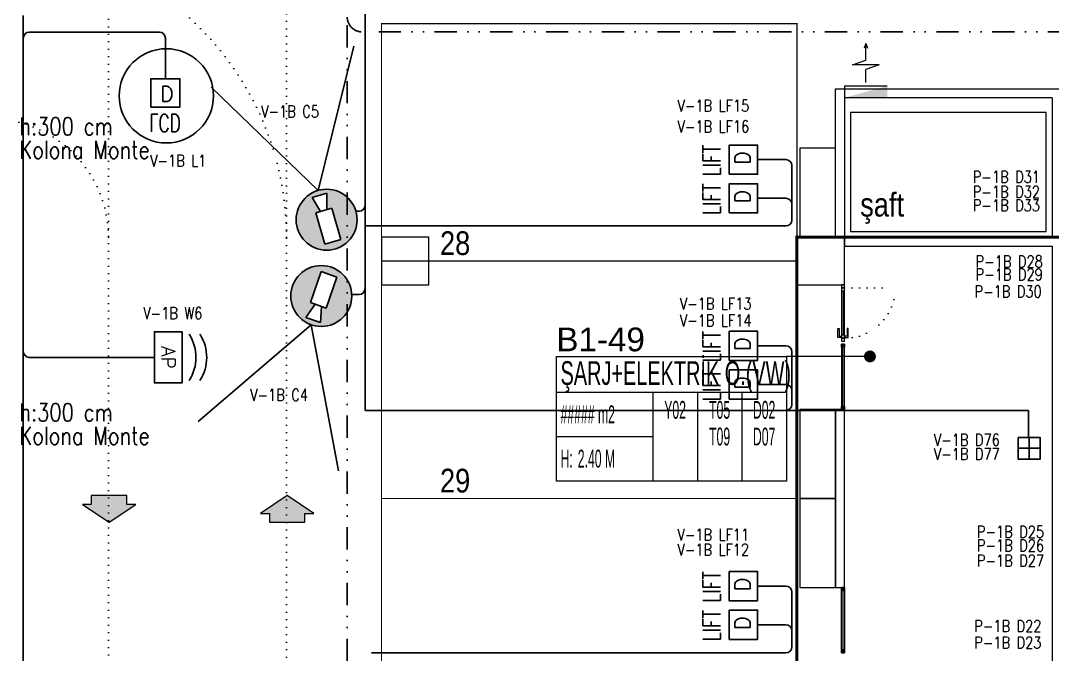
# Model space of a CAD drawing. Header units: metres. Extents: x -13621 to 152406, y -16073 to 22221.
# Drawn here: x 58352 to 60090, y 3377 to 4445 of the extents above; entities that cross this region are included whole.
import ezdxf
from ezdxf.enums import TextEntityAlignment as Align

# ---------------------------------------------------------------- set-up
doc = ezdxf.new("R2010")
doc.units = ezdxf.units.M
doc.header["$LTSCALE"] = 100
doc.header["$MEASUREMENT"] = 0
for name, pattern in [('DIVIDE2', [0.625, 0.25, -0.125, 0, -0.125, 0, -0.125]), ('DOT2', [0.125, 0, -0.125]), ('HIDDEN', [0.375, 0.25, -0.125])]:
    doc.linetypes.add(name, pattern=pattern)
doc.layers.get('0').update_dxf_attribs({"color": 9, "lineweight": 9})
for name, color, linetype, lineweight in [('00', 9, 'Continuous', 9), ('01', 9, 'Continuous', 9), ('05', 9, 'Continuous', 9), ('06B', 9, 'Continuous', 9), ('06D', 9, 'Continuous', 9), ('10', 9, 'Continuous', 9), ('15', 9, 'Continuous', 9), ('20', 9, 'DOT2', 9), ('21', 9, 'Continuous', 9), ('21_mahal200', 9, 'Continuous', 9), ('32-ekipman', 9, 'Continuous', 9), ('Data  Tavan', 170, 'Continuous', 30), ('E-ACCESS POINT (KABLOSUZ ERİŞİM İÇİN)', 7, 'Continuous', 30), ('E-DAHİLİ KAMERA', 7, 'Continuous', 30), ('E-DATA LCD EKRAN', 7, 'Continuous', 30), ('E-DATA LIFT PRIZI', 7, 'Continuous', 30), ('E-DATA PRİZİ (RJ45)', 7, 'Continuous', 30), ('E-DUVARA MONTE PRİZ KUTUSU', 7, 'Continuous', 30), ('E-KABLO', 7, 'Continuous', 30), ('E-YAZI', 7, 'Continuous', 30)]:
    doc.layers.add(name, color=color, linetype=linetype, lineweight=lineweight)
doc.styles.add('Arial', font='arial.ttf', dxfattribs={"height": 2.5})
doc.styles.add('E-YAZI', font='txttw.shx')
doc.styles.add('MuuM_TEXT-STANDART', font='ARIALN.TTF')
doc.dimstyles.new('MuuM_DIM200', dxfattribs={"dimscale": 20, "dimtxt": 2, "dimasz": 1, "dimexe": 1, "dimexo": 1, "dimgap": 1, "dimtad": 1, "dimdec": 1, "dimrnd": 0.5, "dimdsep": 46, "dimtxsty": 'MuuM_TEXT-STANDART', "dimblk": 'ARCHTICK', "dimcen": 0, "dimdle": 0.15, "dimclrd": 256, "dimclre": 256, "dimclrt": 256, "dimadec": 0, "dimazin": 0, "dimtfac": 5, "dimtdec": 1, "dimtix": 1, "dimtmove": 2, "dimatfit": 3, "dimldrblk": 'DOT', "dimfxl": 3, "dimfxlon": 1, "dimtolj": 1, "dimlwd": -1, "dimlwe": -1, "dimarcsym": 0})

# ---------------------------------------------------------------- blocks, each defined once
blk = doc.blocks.new('E-DATA LCD EKRAN')
at = {"layer": 'E-DATA PRİZİ (RJ45)', "color": 1}
blk.add_line((0, 0), (0, 42), dxfattribs=at)
blk.add_lwpolyline([(-24.6, 89.6), (24.6, 89.6), (24.6, 42), (-24.6, 42)], close=True, dxfattribs=at)
blk.add_circle((1.6, 70.7), 79.4, dxfattribs=at)
at = {"layer": 'E-DATA PRİZİ (RJ45)', "color": 1, "style": 'E-YAZI'}
blk.add_text('D', height=25.6, dxfattribs=at).set_placement((-8.8, 54.6))
at = {"layer": 'E-YAZI', "color": 1, "style": 'E-YAZI', "width": 0.7}
blk.add_text('LCD', height=30, dxfattribs=at).set_placement((-27, 101.6))
blk = doc.blocks.new('*U215')
at = {"layer": 'E-ACCESS POINT (KABLOSUZ ERİŞİM İÇİN)', "color": 4}
blk.add_lwpolyline([(-2.395, 3.237), (2.395, 3.237), (2.395, 0.647), (-2.395, 0.647)], close=True, dxfattribs=at)
at = {"layer": 'E-ACCESS POINT (KABLOSUZ ERİŞİM İÇİN)', "color": 3}
for centre in [(0, 1.555), (0, 0.549)]:
    blk.add_arc(centre, 3.988, 57.1828, 122.8172, dxfattribs=at)
at = {"layer": 'E-ACCESS POINT (KABLOSUZ ERİŞİM İÇİN)', "color": 3, "style": 'E-YAZI'}
blk.add_text('AP', height=1.28, dxfattribs=at).set_placement((-1.054, 1.311))
blk = doc.blocks.new('E-DATA LIFT PRIZI')
at = {"layer": 'E-DATA LIFT PRIZI', "color": 2}
blk.add_line((0, 0), (0, 42), dxfattribs=at)
blk.add_lwpolyline([(-24.6, 89.6), (24.6, 89.6), (24.6, 42), (-24.6, 42)], close=True, dxfattribs=at)
at = {"layer": 'E-DATA LIFT PRIZI', "color": 2, "style": 'E-YAZI', "width": 0.7}
blk.add_text('LIFT', height=30, dxfattribs=at).set_placement((-28, 104.2))
at = {"layer": 'E-DATA LIFT PRIZI', "color": 2, "style": 'E-YAZI'}
blk.add_text('D', height=25.6, dxfattribs=at).set_placement((-8.8, 54.6))
blk = doc.blocks.new('E-VARIFOCAL DOME KAMERA')
at = {"layer": 'E-DAHİLİ KAMERA'}
h = blk.add_hatch(color=6, dxfattribs=at)
h.dxf.hatch_style = 1
h.paths.add_polyline_path([(0, 0, 1), (25.66, 0, 1)])
h.paths.add_polyline_path([(16.93, 3.57), (16.93, 1.47), (23.48, 3.34), (23.48, -3.21), (16.93, -1.34), (16.93, -3.45), (3.15, -3.45), (3.15, 3.57)], flags=16)
at = {"layer": 'E-DAHİLİ KAMERA', "color": 6}
for p, q in [((25.66, 0), (79.91, 31.32)), ((3.15, 3.57), (3.15, -3.45)), ((16.93, 3.57), (3.15, 3.57)), ((16.93, -3.45), (16.93, 3.57)), ((16.93, 1.47), (23.48, 3.34)), ((23.48, 3.34), (23.48, -3.21)), ((25.66, 0), (79.91, -31.32)), ((3.15, -3.45), (16.93, -3.45)), ((16.93, -1.34), (23.48, -3.21))]:
    blk.add_line(p, q, dxfattribs=at)
blk.add_circle((12.83, 0), 12.83, dxfattribs=at)
blk = doc.blocks.new('10_DUVARA MONTE PRİZ KUTUSU')
at = {"layer": 'E-DUVARA MONTE PRİZ KUTUSU', "color": 4}
for p, q in [((0, 24.5), (0, -24.5)), ((24.5, 0), (-24.5, 0))]:
    blk.add_line(p, q, dxfattribs=at)
blk.add_lwpolyline([(-24.5, -24.5), (24.5, -24.5), (24.5, 24.5), (-24.5, 24.5)], close=True, dxfattribs=at)
blk = doc.blocks.new('p-kolon_80x80')
blk.add_lwpolyline([(-40, -40), (40, -40), (40, 40), (-40, 40)], close=True)
blk = doc.blocks.new('1.bod.mimari.elk')
at = {"layer": '01'}
for p in [(3000, -4590), (3700, -4590)]:
    blk.add_blockref('p-kolon_80x80', p, dxfattribs=at)
blk = doc.blocks.new('p-işyeri')
at = {"color": 0, "const_width": 2}
blk.add_lwpolyline([(200, 0), (200, 700), (-200, 700), (-200, 0)], close=True, dxfattribs=at)
blk = doc.blocks.new('prf-10x10')
blk.add_lwpolyline([(-5, -5), (5, -5), (5, 5), (-5, 5)], close=True)
at = {"color": 255}
blk.add_solid([(-5, -5), (5, -5), (-5, 5), (5, 5)], dxfattribs=at)
at = {"layer": '10'}
blk.add_point((0, 0), dxfattribs=at)
blk = doc.blocks.new('*U394')
at = {"layer": '06D'}
blk.add_lwpolyline([(-2.5, 110), (2.5, 110), (2.5, 0), (-2.5, 0)], close=True, dxfattribs=at)
at = {"layer": '15'}
blk.add_lwpolyline([(0, 105), (0, 5)], dxfattribs=at)
at = {"layer": '10', "xscale": 0.5, "yscale": 0.5, "rotation": 90}
for p in [(0, 107.5), (0, 2.5)]:
    blk.add_blockref('prf-10x10', p, dxfattribs=at)
blk = doc.blocks.new('p-al-01')
at = {"layer": '06B'}
for points in [[(27, 4.3), (27, 10.6), (42, 10.6), (42, 8.7), (29.3, 8.7), (29.3, 8.7), (29.3, 4.3), (27, 4.3)], [(27, -0.7), (27, -6.9), (42, -6.9), (42, -5), (29.3, -5), (29.3, -5), (29.3, -0.7), (27, -0.7)]]:
    blk.add_lwpolyline(points, dxfattribs=at)
at = {"layer": '06D'}
for p, q in [((115.7, 4.3), (28.8, 4.3)), ((28.8, -0.7), (115.7, -0.7))]:
    blk.add_line(p, q, dxfattribs=at)
at = {"layer": '10'}
for points in [[(25.7, -0.7), (25.7, 4.3), (20.7, 4.3), (20.7, -0.7)], [(30.7, -0.7), (30.7, 4.3), (25.7, 4.3), (25.7, -0.7)], [(110.7, -0.7), (110.7, 4.3), (105.7, 4.3), (105.7, -0.7)], [(115.7, -0.7), (115.7, 4.3), (110.7, 4.3), (110.7, -0.7)]]:
    blk.add_lwpolyline(points, close=True, dxfattribs=at)
at = {"layer": '15'}
blk.add_lwpolyline([(105.7, 1.8), (30.7, 1.8)], dxfattribs=at)
at = {"layer": '20'}
blk.add_lwpolyline([(110.7, -0.7), (110.7, -85.7)], dxfattribs=at)
blk.add_arc((110.7, -0.7), 85, 180, 270, dxfattribs=at)
blk = doc.blocks.new('YD-72-20')
at = {"linetype": 'Continuous'}
for p, q in [((0, 0.714), (-0.028, 0.634)), ((0, 0.714), (0.028, 0.634)), ((0, 0.434), (0, 0.714)), ((-0.225, 0.355), (0.225, 0.355)), ((-0.225, 0.355), (0, 0.276)), ((0.225, 0.355), (0, 0.434)), ((0, 0.058), (0, 0.276)), ((0.36, 0), (-0.36, 0)), ((0.36, 0), (0.36, -0.2))]:
    blk.add_line(p, q, dxfattribs=at)
blk.add_solid([(0.36, -0.2), (-0.36, 0), (-0.36, -0.2)])
blk = doc.blocks.new('b1 yan.dol')
at = {"xscale": -100, "yscale": 100, "zscale": 100}
blk.add_blockref('YD-72-20', (59776, -15176.4), dxfattribs=at)
blk = doc.blocks.new('0_arrow1')
blk.add_hatch(color=254).paths.add_polyline_path([(0, 0), (-22.5, -15), (-15, -15), (-15, -22.5), (15, -22.5), (15, -15), (22.5, -15)])
at = {"linetype": 'ByBlock', "lineweight": -2}
blk.add_lwpolyline([(15, -22.5), (-15, -22.5), (-15, -15), (-22.5, -15), (0, 0), (22.5, -15), (15, -15)], close=True, dxfattribs=at)
blk.add_point((0, 0))
blk = doc.blocks.new('p-birim')
blk.add_lwpolyline([(0, 0), (1, 0), (1, 1), (0, 1)], close=True)
blk = doc.blocks.new('0_roomno2')
blk.add_lwpolyline([(19.375, -10.5), (0, -10.5), (0, 0), (19.375, 0)], close=True)
for points in [[(0, -3), (19.375, -3)], [(8.125, -3), (8.125, -10.5)], [(11.875, -3), (11.875, -10.5)], [(15.625, -3), (15.625, -10.5)], [(0, -6.75), (8.125, -6.75)]]:
    blk.add_lwpolyline(points)
at = {"style": 'MuuM_TEXT-STANDART', "width": 0.6}
blk.add_text('H:', height=1.5, dxfattribs=at).set_placement((0.35, -8.608), align=Align.MIDDLE_LEFT)
at = {"style": 'Arial'}
blk.add_attdef('ODANO', (0, 1.17), '', height=2, dxfattribs=at)
blk.add_attdef('MEKANADI', text='', height=2, dxfattribs=at).set_placement((0.35, -3), align=Align.BOTTOM_LEFT)
at = {"style": 'MuuM_TEXT-STANDART', "width": 0.6}
for tag, p in [('M2', (0.35, -4.875)), ('TEMIZTAVANYUKSEKLIGI', (1.8, -8.608))]:
    blk.add_attdef(tag, text='', height=1.5, dxfattribs=at).set_placement(p, align=Align.MIDDLE_LEFT)
for tag, p in [('YER01', (10, -4.5)), ('TAVAN01', (13.75, -4.5)), ('DUVAR01', (17.5, -4.5)), ('YER02', (10, -6.75)), ('TAVAN02', (13.75, -6.75)), ('DUVAR02', (17.5, -6.75)), ('YER03', (10, -9)), ('TAVAN03', (13.75, -9)), ('DUVAR03', (17.5, -9))]:
    blk.add_attdef(tag, text='', height=1.5, dxfattribs=at).set_placement(p, align=Align.MIDDLE_CENTER)
blk = doc.blocks.new('_ArchTick')
at = {"color": 0, "linetype": 'ByBlock', "const_width": 0.15}
blk.add_lwpolyline([(-0.5, -0.5), (0.5, 0.5)], dxfattribs=at)
blk = doc.blocks.new('_Dot')
at = {"color": 0, "linetype": 'ByBlock', "lineweight": -2}
blk.add_line((-0.5, 0), (-1, 0), dxfattribs=at)
at = {"color": 0, "linetype": 'ByBlock', "const_width": 0.5}
blk.add_lwpolyline([(-0.25, 0, 1), (0.25, 0, 1)], format="xyb", close=True, dxfattribs=at)
blk = doc.blocks.new('1.bod.mimari1.elk')
at = {"layer": '00'}
for points in [[(3725, -4550), (3725, -4300), (4440, -4300)], [(4090, -4315), (4090, -4550), (3740, -4550), (3740, -4565), (4090, -4565), (4090, -4970), (4090, -4970), (4090, -4970), (4090, -4985), (4090, -4985), (4090, -4985), (4090, -5350)], [(4090, -4315), (3740, -4315), (3740, -4550)]]:
    blk.add_lwpolyline(points, dxfattribs=at)
blk.add_lwpolyline([(3725, -5140), (3740, -5140), (3740, -4840), (3725, -4840)], close=True, dxfattribs=at)
at = {"layer": '06D', "linetype": 'DOT2'}
for points in [[(2500, -1650), (2500, -7740, 0.4142136), (3100, -8340), (12425, -8340)], [(2800, -1678.64), (2800, -7740, 0.4142136), (3100, -8040), (11395.6, -8040)]]:
    blk.add_lwpolyline(points, format="xyb", dxfattribs=at)
at = {"layer": '06D'}
blk.add_lwpolyline([(3750, -4540), (4080, -4540), (4080, -4340), (3750, -4340)], close=True, dxfattribs=at)
at = {"layer": '06D', "linetype": 'DOT2'}
for radius in [500, 200]:
    blk.add_arc((2300, -4550), radius, 0, 90, dxfattribs=at)
at = {"layer": '20', "ltscale": 2, "const_width": 5}
blk.add_lwpolyline([(4440, -7830), (3660, -7830), (3660, -4550), (4440, -4550)], close=True, dxfattribs=at)
at = {"rotation": 90.00000000000001}
blk.add_blockref('p-al-01', (3739.6, -4745.67), dxfattribs=at)
at = {"xscale": -1, "rotation": 180}
blk.add_blockref('*U394', (3737.5, -4730), dxfattribs=at)
blk.add_blockref('*U394', (3737.5, -5250))
at = {"layer": '05', "xscale": 60.00000000000003, "yscale": 150}
for p in [(3665, -4550), (3665, -4990), (3665, -5140)]:
    blk.add_blockref('p-birim', p, dxfattribs=at)
at = {"layer": '06D', "color": 89, "linetype": 'HIDDEN', "true_color": 0x2e4d23, "rotation": 90}
for p in [(3660, -4390), (3660, -4790), (3660, -5190)]:
    blk.add_blockref('p-işyeri', p, dxfattribs=at)
at = {"layer": '06D', "xscale": -2, "yscale": 2, "zscale": 2, "rotation": 180}
blk.add_blockref('0_arrow1', (2501.16, -5030), dxfattribs=at)
at = {"layer": '06D', "xscale": -2, "yscale": 2, "zscale": 2}
blk.add_blockref('0_arrow1', (2801.16, -4985), dxfattribs=at)
at = {"layer": '21_mahal200'}
ref = blk.add_blockref('0_roomno2', (3254.7, -4750.67), dxfattribs=dict(at, xscale=20, yscale=20, zscale=20))
ref.add_attrib('ODANO', 'B1-49', (3254.7, -4742.03), dxfattribs={"layer": '0', "height": 40, "style": 'Arial'})
ref.add_attrib('MEKANADI', 'ŞARJ+ELEKTRİK O.(VW)', dxfattribs={"layer": '0', "height": 40, "style": 'Arial', "width": 0.6}).set_placement((3261.7, -4810.67), align=Align.BOTTOM_LEFT)
ref.add_attrib('M2', '##### m2', dxfattribs={"layer": '0', "height": 30, "style": 'MuuM_TEXT-STANDART', "width": 0.6}).set_placement((3261.7, -4848.17), align=Align.MIDDLE_LEFT)
ref.add_attrib('TEMIZTAVANYUKSEKLIGI', '2.40 M', dxfattribs={"layer": '0', "height": 30, "style": 'MuuM_TEXT-STANDART', "width": 0.6}).set_placement((3290.7, -4922.83), align=Align.MIDDLE_LEFT)
ref.add_attrib('YER01', 'Y02', dxfattribs={"layer": '0', "height": 30, "style": 'MuuM_TEXT-STANDART', "width": 0.6}).set_placement((3454.7, -4840.67), align=Align.MIDDLE_CENTER)
ref.add_attrib('TAVAN01', 'T05', dxfattribs={"layer": '0', "height": 30, "style": 'MuuM_TEXT-STANDART', "width": 0.6}).set_placement((3529.7, -4840.67), align=Align.MIDDLE_CENTER)
ref.add_attrib('DUVAR01', 'D02', dxfattribs={"layer": '0', "height": 30, "style": 'MuuM_TEXT-STANDART', "width": 0.6}).set_placement((3604.7, -4840.67), align=Align.MIDDLE_CENTER)
ref.add_attrib('TAVAN02', 'T09', dxfattribs={"layer": '0', "height": 30, "style": 'MuuM_TEXT-STANDART', "width": 0.6}).set_placement((3529.7, -4885.67), align=Align.MIDDLE_CENTER)
ref.add_attrib('DUVAR02', 'D07', dxfattribs={"layer": '0', "height": 30, "style": 'MuuM_TEXT-STANDART', "width": 0.6}).set_placement((3604.7, -4885.67), align=Align.MIDDLE_CENTER)
at = {"layer": '32-ekipman'}
blk.add_blockref('b1 yan.dol', (-56000, 10881.42), dxfattribs=at)
at = {"layer": '21', "style": 'MuuM_TEXT-STANDART'}
blk.add_text('şaft ', height=40, dxfattribs=at).set_placement((3766.55, -4515))
for s, p in [('28', (3058.62, -4591.88)), ('29', (3058.62, -4991.88))]:
    blk.add_text(s, height=40, dxfattribs=at).set_placement(p, align=Align.BOTTOM_LEFT)
at = {"layer": '21_mahal200'}
blk.add_leader([(3782.97, -4750.67), (3642.2, -4750.67)], dimstyle='MuuM_DIM200', override={"dimasz": 1, "dimfxl": 10}, dxfattribs=at)

msp = doc.modelspace()

# ---------------------------------------------------------------- linework, layer by layer
at = {"layer": 'Data  Tavan'}
for p, q in [((58932.4, 4483.8), (58932.4, 3788.5)), ((58356.6, 4404), (58356.6, 4453.5)), ((58356.6, 4006.6), (58356.6, 4415.6)), ((58586, 4425.6), (58366.6, 4425.6)), ((58596, 4389), (58596, 4415.6)), ((59635.6, 4210.8), (59641.4, 4210.8)), ((59651.4, 4200.8), (59651.4, 4109.1)), ((59635.6, 4145.7), (59641.4, 4145.7)), ((58917, 4123.8), (58922.4, 4123.8)), ((58356.6, 4107), (58356.6, 3145.2)), ((59641.4, 4099.1), (58932.4, 4099.1)), ((58909.9, 3983.5), (58909.9, 3983.5)), ((58909.9, 3983.5), (58922.4, 3983.5)), ((59635.6, 3897.2), (59641.4, 3897.2)), ((58577.5, 3877.7), (58366.6, 3877.7)), ((59651.4, 3887.2), (59651.4, 3798.5)), ((59635.6, 3832), (59641.4, 3832)), ((59641.4, 3788.5), (58932.4, 3788.5)), ((59641.4, 3788.5), (60050.2, 3788.5)), ((60050.2, 3788.5), (60050.2, 3743)), ((59635.6, 3492.4), (59641.4, 3492.4)), ((59651.4, 3482.4), (59651.4, 3389.8)), ((59635.6, 3427.3), (59641.4, 3427.3)), ((59641.4, 3379.8), (58943.3, 3379.8))]:
    msp.add_line(p, q, dxfattribs=at)
for centre, start, end in [((58366.6, 4415.6), 90, 180), ((58586, 4415.6), 0, 90), ((59641.4, 4200.8), 0, 90), ((59641.4, 4135.7), 0, 90), ((58922.4, 4133.8), 270, 0), ((59641.4, 4109.1), 270, 0), ((58922.4, 3993.5), 270, 0), ((59641.4, 3887.2), 0, 90), ((58366.6, 3887.7), 180, 270), ((59641.4, 3822), 0, 90), ((59641.4, 3798.5), 270, 0), ((59641.4, 3482.4), 0, 90), ((59641.4, 3417.3), 0, 90), ((59641.4, 3389.8), 270, 0)]:
    msp.add_arc(centre, 10, start, end, dxfattribs=at)
at = {"layer": 'E-KABLO', "color": 6, "linetype": 'DIVIDE2', "ltscale": 1.5}
for p, q in [((58902.4, 4437.2), (58902.4, 3104.5)), ((61999.3, 4426.1), (58927.4, 4426.1))]:
    msp.add_line(p, q, dxfattribs=at)
msp.add_arc((58927.4, 4451.1), 25, 180, 270, dxfattribs=at)

# ---------------------------------------------------------------- block references
at = {"layer": '06D'}
for name in ['1.bod.mimari.elk', '1.bod.mimari1.elk']:
    msp.add_blockref(name, (56000, 8630), dxfattribs=at)
at = {"layer": 'E-ACCESS POINT (KABLOSUZ ERİŞİM İÇİN)', "xscale": 18, "yscale": 18, "zscale": 18, "rotation": 270}
msp.add_blockref('*U215', (58565.9, 3877.7), dxfattribs=at)
at = {"layer": 'E-DAHİLİ KAMERA', "color": 2, "xscale": 3.999999999999995, "yscale": 3.999999999999995, "zscale": 3.999999999999995}
for p, rotation in [((58881.9, 4060.3), 106.1015425277422), ((58875.7, 4029.5), 250.6284578727839)]:
    msp.add_blockref('E-VARIFOCAL DOME KAMERA', p, dxfattribs=dict(at, rotation=rotation))
at = {"layer": 'E-DATA LCD EKRAN', "color": 1, "xscale": -1, "rotation": 180}
msp.add_blockref('E-DATA LCD EKRAN', (58596, 4389), dxfattribs=at)
at = {"layer": 'E-DATA LIFT PRIZI', "color": 1, "rotation": 89.99999999999999}
for p in [(59635.6, 4210.8), (59635.6, 4145.7), (59635.6, 3897.2), (59635.6, 3832), (59635.6, 3492.4), (59635.6, 3427.3)]:
    msp.add_blockref('E-DATA LIFT PRIZI', p, dxfattribs=at)
at = {"layer": 'E-DUVARA MONTE PRİZ KUTUSU', "color": 3, "xscale": -0.75, "yscale": 0.75, "zscale": 0.75, "rotation": 180}
msp.add_blockref('10_DUVARA MONTE PRİZ KUTUSU', (60051.3, 3724.6), dxfattribs=at)

# ---------------------------------------------------------------- texts
at = {"layer": 'E-YAZI', "color": 6, "style": 'E-YAZI', "width": 0.8}
for s, p in [('V-1B LF15', (59458.9, 4291.7)), ('V-1B C5', (58757.4, 4282)), ('V-1B LF16', (59458.9, 4256.6)), ('V-1B L1', (58570.3, 4199)), ('P-1B D31', (59956.2, 4171.8)), ('P-1B D32', (59956.2, 4146.6)), ('P-1B D33', (59956.2, 4123.9)), ('P-1B D28', (59961, 4029.2)), ('P-1B D29', (59961, 4007.5)), ('P-1B D30', (59959.1, 3978.7)), ('V-1B LF13', (59462.8, 3958.2)), ('V-1B W6', (58558.8, 3942.2)), ('V-1B LF14', (59462.8, 3929.9)), ('V-1B C4', (58738.8, 3804.5)), ('V-1B D76', (59890.6, 3728.7)), ('V-1B D77', (59890.6, 3704.9)), ('V-1B LF11', (59458.6, 3569.1)), ('P-1B D25', (59963.1, 3573.9)), ('V-1B LF12', (59458.6, 3543.7)), ('P-1B D26', (59963.1, 3550.9)), ('P-1B D27', (59963.1, 3525.3)), ('P-1B D22', (59958.7, 3415.1)), ('P-1B D23', (59958.7, 3387.2))]:
    msp.add_text(s, height=20, dxfattribs=at).set_placement(p)
at = {"layer": 'E-YAZI', "color": 30, "style": 'E-YAZI', "width": 0.8}
for s, p in [('h:300 cm', (58350.2, 4252)), ('Kolona Monte', (58350.2, 4212.4)), ('h:300 cm', (58350.2, 3770.2)), ('Kolona Monte', (58350.2, 3730.6))]:
    msp.add_text(s, height=30, dxfattribs=at).set_placement(p)

doc.saveas('drawing.dxf')
